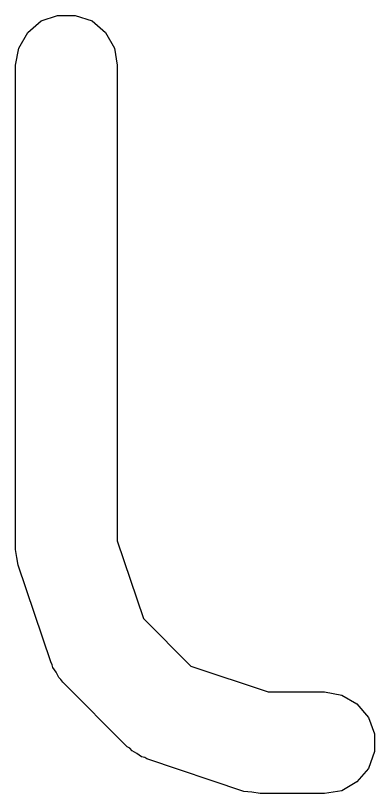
# Model space of a CAD drawing. Extents: x 70 to 226, y -104 to -44.
# Drawn here: x 195.398 to 195.928, y -101.797 to -100.649 of the extents above; entities that cross this region are included whole.
import ezdxf

# ---------------------------------------------------------------- set-up
doc = ezdxf.new("R2010")
doc.units = 0
doc.header["$MEASUREMENT"] = 0
doc.layers.add('BLACK', color=7, linetype='CONTINUOUS')

msp = doc.modelspace()

# ---------------------------------------------------------------- linework, layer by layer
at = {"layer": 'Black'}
for p, q in [((195.436, -100.657), (195.46, -100.649)), ((195.46, -100.649), (195.486, -100.649)), ((195.486, -100.649), (195.511, -100.657)), ((195.416, -100.674), (195.436, -100.657)), ((195.511, -100.657), (195.531, -100.674)), ((195.403, -100.697), (195.416, -100.674)), ((195.531, -100.674), (195.544, -100.697)), ((195.398, -100.722), (195.403, -100.697)), ((195.544, -100.697), (195.548, -100.722)), ((195.398, -101.437), (195.398, -100.722)), ((195.548, -100.722), (195.548, -101.424)), ((195.548, -101.424), (195.587, -101.539)), ((195.4, -101.449), (195.398, -101.437)), ((195.402, -101.46), (195.4, -101.449)), ((195.45, -101.603), (195.402, -101.46)), ((195.587, -101.539), (195.657, -101.609)), ((195.452, -101.607), (195.45, -101.603)), ((195.453, -101.611), (195.452, -101.607)), ((195.657, -101.609), (195.771, -101.647)), ((195.458, -101.618), (195.453, -101.611)), ((195.462, -101.626), (195.458, -101.618)), ((195.465, -101.629), (195.462, -101.626)), ((195.468, -101.633), (195.465, -101.629)), ((195.563, -101.728), (195.468, -101.633)), ((195.771, -101.647), (195.854, -101.647)), ((195.854, -101.647), (195.88, -101.652)), ((195.88, -101.652), (195.902, -101.665)), ((195.902, -101.665), (195.919, -101.685)), ((195.919, -101.685), (195.928, -101.709)), ((195.928, -101.709), (195.928, -101.735)), ((195.567, -101.73), (195.563, -101.728)), ((195.57, -101.734), (195.567, -101.73)), ((195.577, -101.738), (195.57, -101.734)), ((195.928, -101.735), (195.919, -101.76)), ((195.584, -101.743), (195.577, -101.738)), ((195.589, -101.744), (195.584, -101.743)), ((195.592, -101.746), (195.589, -101.744)), ((195.735, -101.794), (195.592, -101.746)), ((195.919, -101.76), (195.902, -101.78)), ((195.902, -101.78), (195.88, -101.793)), ((195.88, -101.793), (195.854, -101.797)), ((195.747, -101.795), (195.735, -101.794)), ((195.759, -101.797), (195.747, -101.795)), ((195.854, -101.797), (195.759, -101.797))]:
    msp.add_line(p, q, dxfattribs=at)

doc.saveas('drawing.dxf')
